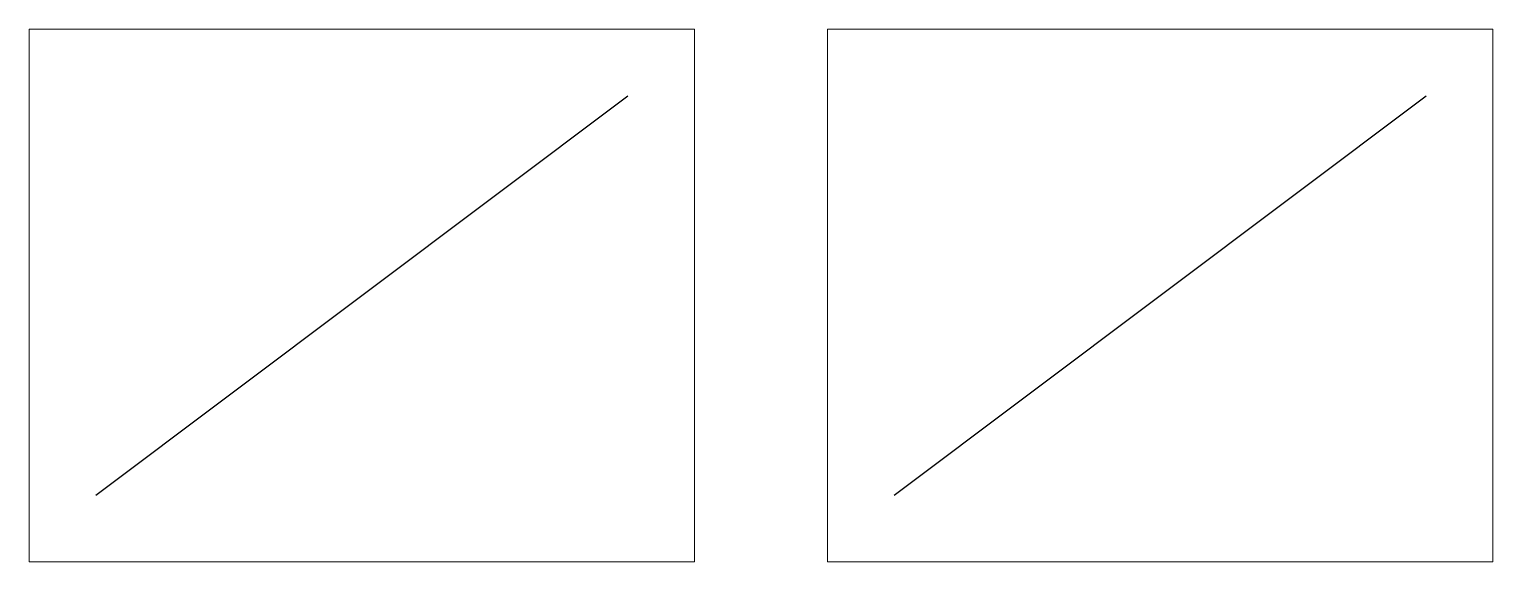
# Paper-space layout 'Layout1' of a CAD drawing. Extents: x 130 to 350, y 20 to 100.
# The model-space entities are those that its viewports show. They can reach past a viewport. Long polylines and large blocks are cut down to what shows.
import ezdxf

# ---------------------------------------------------------------- set-up
doc = ezdxf.new("R2010")
doc.units = 0
doc.header["$MEASUREMENT"] = 0
doc.layers.add('VPNOPLOT', color=7, linetype='Continuous', plot=False)

msp = doc.modelspace()

# ---------------------------------------------------------------- linework, layer by layer
msp.add_line((0, 0), (12, 9))

psp = doc.layouts.get("Layout1")

# ---------------------------------------------------------------- viewports
at = {"layer": '0'}
psp.add_viewport(center=(300, 60), size=(100, 80), view_center_point=(6, 4.5), view_height=12, status=3, dxfattribs=at)
at = {"layer": 'VPNOPLOT'}
psp.add_viewport(center=(180, 60), size=(100, 80), view_center_point=(6, 4.5), view_height=12, dxfattribs=at)

doc.saveas('drawing.dxf')
